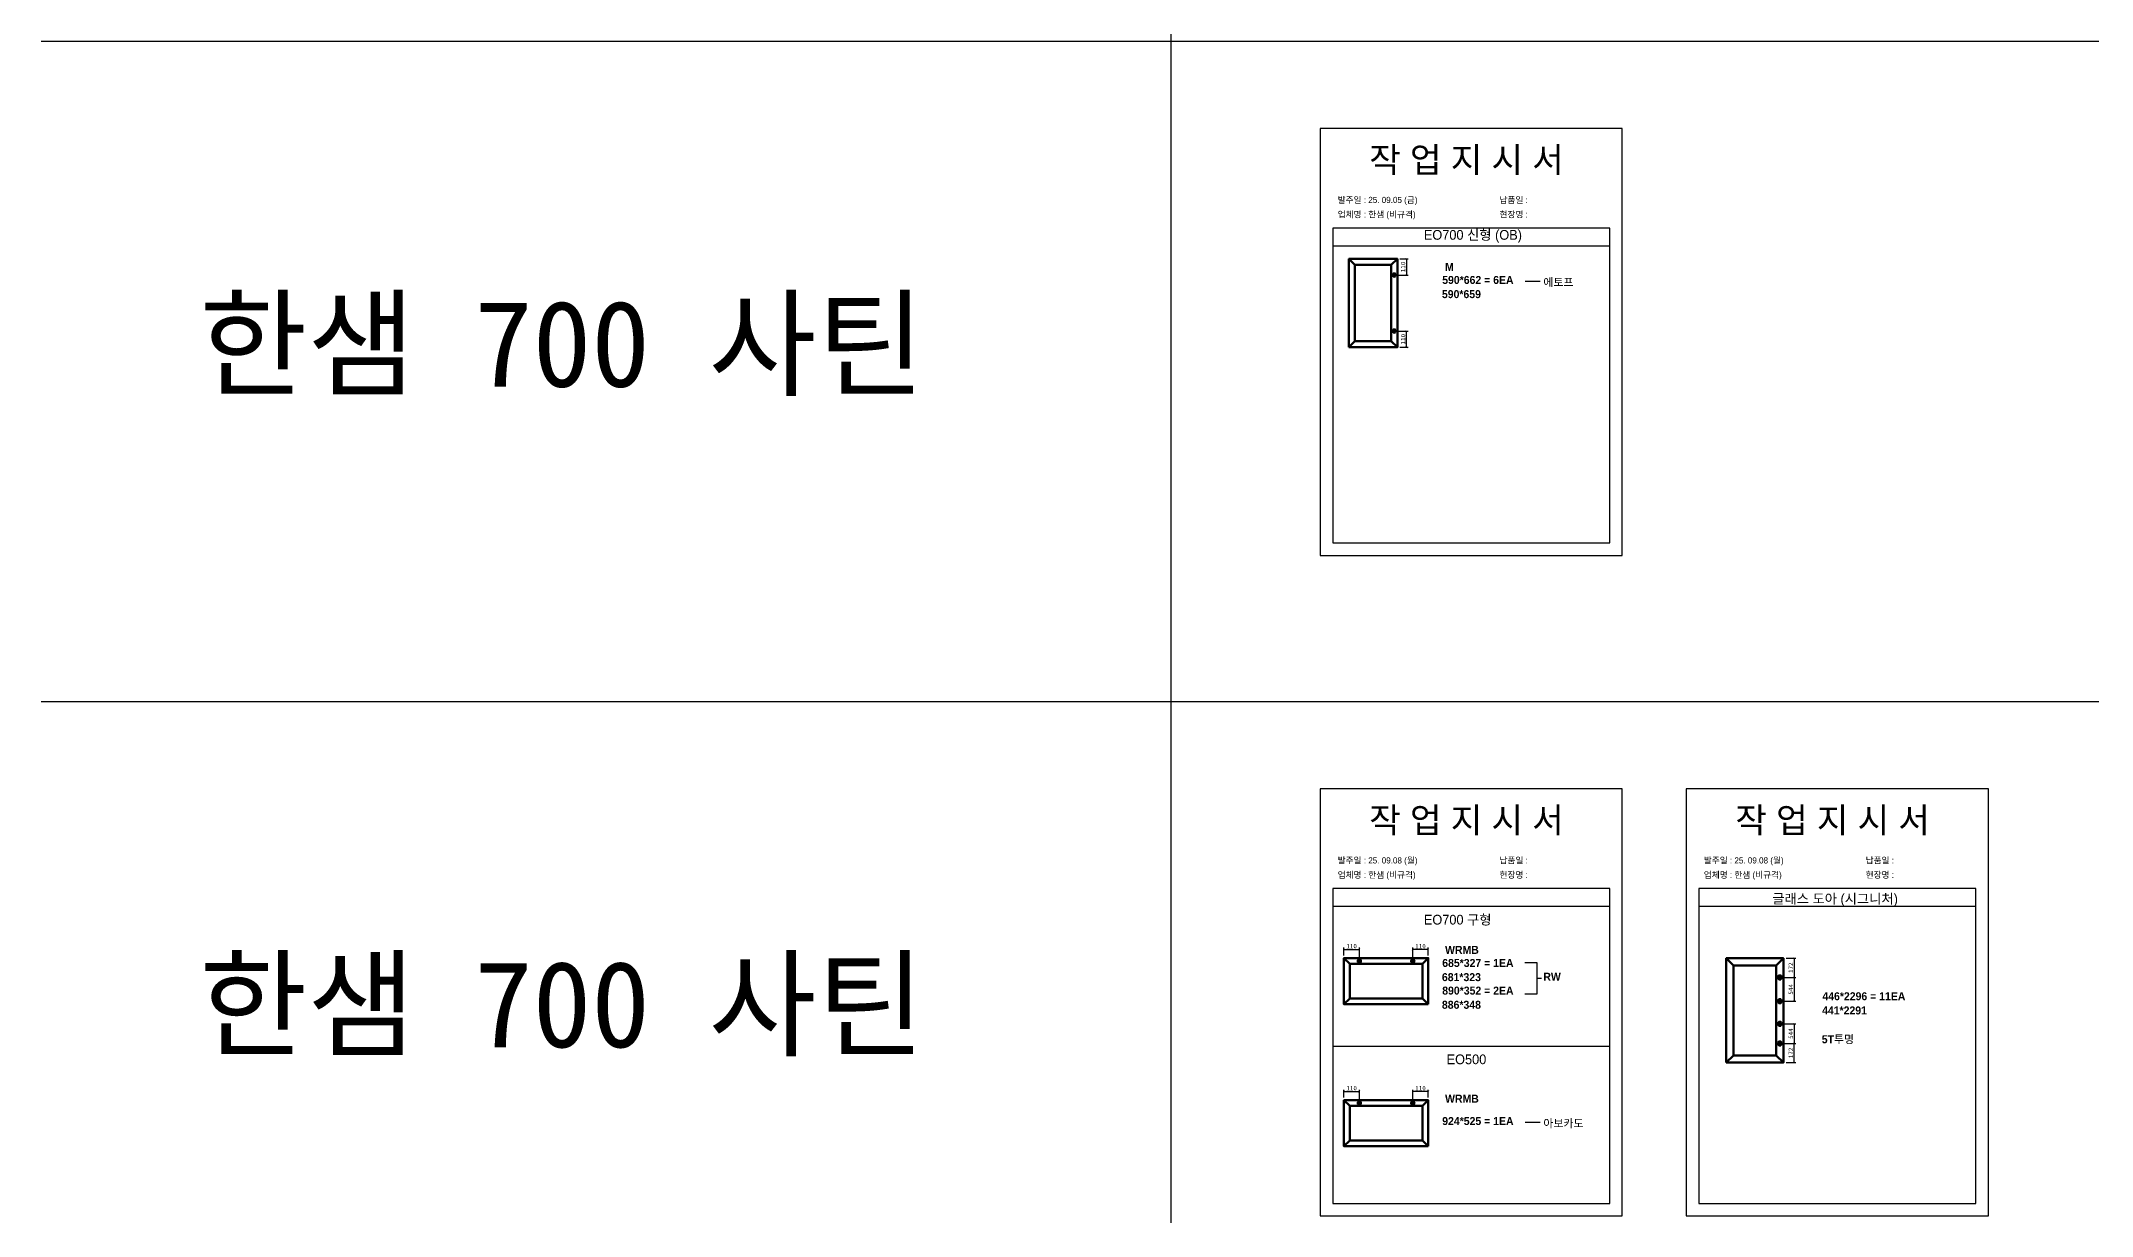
# Model space of a CAD drawing. Header units: millimetres. Extents: x -44117 to 256353, y -2095463 to 65325.
# Drawn here: x 104016 to 115421, y -290108 to -283572 of the extents above; entities that cross this region are included whole.
import ezdxf

# ---------------------------------------------------------------- set-up
doc = ezdxf.new("R2010")
doc.units = ezdxf.units.MM
doc.header["$LTSCALE"] = 10
doc.layers.add('Layer1', color=7, linetype='Continuous', lineweight=70)
doc.styles.add('MtX_Gulim', font='')
doc.styles.get('MtX_Gulim').set_extended_font_data('Gulim', bold=True)
doc.dimstyles.new('ISO-25', dxfattribs={"dimtxt": 2.5, "dimasz": 2.5, "dimexe": 1, "dimexo": 1, "dimtad": 1, "dimtxsty": 'Standard', "dimblk": 'ARCHTICK', "dimcen": 2.5, "dimadec": 0, "dimazin": 0, "dimtfac": 1, "dimtmove": 0, "dimatfit": 3, "dimfxl": 0, "dimarcsym": 0})

# ---------------------------------------------------------------- blocks, each defined once
blk = doc.blocks.new('_ArchTick')
at = {"color": 0, "linetype": 'ByBlock', "const_width": 0.15}
blk.add_lwpolyline([(-0.5, -0.5), (0.5, 0.5)], dxfattribs=at)
blk = doc.blocks.new('*D3265')
at = {"color": 0, "lineweight": -2}
for p, q in [((111573, -284784), (111619, -284784)), ((111609, -284784), (111609, -284874)), ((111556, -284874), (111619, -284874))]:
    blk.add_line(p, q, dxfattribs=at)
at = {"layer": 'Defpoints', "color": 0}
for p in [(111558, -284784), (111541, -284874), (111609, -284874)]:
    blk.add_point(p, dxfattribs=at)
at = {"color": 0, "lineweight": -2, "xscale": 10, "yscale": 10, "zscale": 10}
for p, rotation in [((111609, -284784), 90), ((111609, -284874), 270)]:
    blk.add_blockref('_ArchTick', p, dxfattribs=dict(at, rotation=rotation))
at = {"color": 0, "insert": (111590, -284829), "char_height": 25, "attachment_point": 5, "rotation": 90}
blk.add_mtext('110', dxfattribs=at)
blk = doc.blocks.new('*D3266')
at = {"color": 0, "lineweight": -2}
for p, q in [((111556, -285186), (111619, -285186)), ((111609, -285276), (111609, -285186)), ((111573, -285276), (111619, -285276))]:
    blk.add_line(p, q, dxfattribs=at)
at = {"layer": 'Defpoints', "color": 0}
for p in [(111541, -285186), (111609, -285186), (111558, -285276)]:
    blk.add_point(p, dxfattribs=at)
at = {"color": 0, "lineweight": -2, "xscale": 10, "yscale": 10, "zscale": 10}
for p, rotation in [((111609, -285186), 90), ((111609, -285276), 270)]:
    blk.add_blockref('_ArchTick', p, dxfattribs=dict(at, rotation=rotation))
at = {"color": 0, "insert": (111590, -285231), "char_height": 25, "attachment_point": 5, "rotation": 90}
blk.add_mtext('110', dxfattribs=at)
blk = doc.blocks.new('*D3267')
at = {"color": 0, "lineweight": -2}
for p, q in [((111261, -288658), (111261, -288615)), ((111261, -288625), (111347, -288625)), ((111347, -288675), (111347, -288615))]:
    blk.add_line(p, q, dxfattribs=at)
at = {"layer": 'Defpoints', "color": 0}
for p in [(111347, -288625), (111261, -288673), (111347, -288690)]:
    blk.add_point(p, dxfattribs=at)
at = {"color": 0, "lineweight": -2, "xscale": 10, "yscale": 10, "zscale": 10, "rotation": 180}
blk.add_blockref('_ArchTick', (111261, -288625), dxfattribs=at)
at = {"color": 0, "lineweight": -2, "xscale": 10, "yscale": 10, "zscale": 10}
blk.add_blockref('_ArchTick', (111347, -288625), dxfattribs=at)
at = {"color": 0, "insert": (111304, -288607), "char_height": 25, "attachment_point": 5}
blk.add_mtext('110', dxfattribs=at)
blk = doc.blocks.new('*D3268')
at = {"color": 0, "lineweight": -2}
for p, q in [((111644, -288675), (111644, -288615)), ((111730, -288625), (111644, -288625)), ((111730, -288658), (111730, -288615))]:
    blk.add_line(p, q, dxfattribs=at)
at = {"layer": 'Defpoints', "color": 0}
for p in [(111644, -288625), (111644, -288690), (111730, -288673)]:
    blk.add_point(p, dxfattribs=at)
at = {"color": 0, "lineweight": -2, "xscale": 10, "yscale": 10, "zscale": 10, "rotation": 180}
blk.add_blockref('_ArchTick', (111644, -288625), dxfattribs=at)
at = {"color": 0, "lineweight": -2, "xscale": 10, "yscale": 10, "zscale": 10}
blk.add_blockref('_ArchTick', (111730, -288625), dxfattribs=at)
at = {"color": 0, "insert": (111687, -288607), "char_height": 25, "attachment_point": 5}
blk.add_mtext('110', dxfattribs=at)
blk = doc.blocks.new('*D3269')
at = {"color": 0, "lineweight": -2}
for p, q in [((111261, -289449), (111261, -289406)), ((111261, -289416), (111347, -289416)), ((111347, -289465), (111347, -289406))]:
    blk.add_line(p, q, dxfattribs=at)
at = {"layer": 'Defpoints', "color": 0}
for p in [(111261, -289464), (111347, -289416), (111347, -289480)]:
    blk.add_point(p, dxfattribs=at)
at = {"color": 0, "lineweight": -2, "xscale": 10, "yscale": 10, "zscale": 10, "rotation": 180}
blk.add_blockref('_ArchTick', (111261, -289416), dxfattribs=at)
at = {"color": 0, "lineweight": -2, "xscale": 10, "yscale": 10, "zscale": 10}
blk.add_blockref('_ArchTick', (111347, -289416), dxfattribs=at)
at = {"color": 0, "insert": (111304, -289397), "char_height": 25, "attachment_point": 5}
blk.add_mtext('110', dxfattribs=at)
blk = doc.blocks.new('*D3270')
at = {"color": 0, "lineweight": -2}
for p, q in [((111644, -289465), (111644, -289406)), ((111730, -289416), (111644, -289416)), ((111730, -289449), (111730, -289406))]:
    blk.add_line(p, q, dxfattribs=at)
at = {"layer": 'Defpoints', "color": 0}
for p in [(111644, -289416), (111730, -289464), (111644, -289480)]:
    blk.add_point(p, dxfattribs=at)
at = {"color": 0, "lineweight": -2, "xscale": 10, "yscale": 10, "zscale": 10, "rotation": 180}
blk.add_blockref('_ArchTick', (111644, -289416), dxfattribs=at)
at = {"color": 0, "lineweight": -2, "xscale": 10, "yscale": 10, "zscale": 10}
blk.add_blockref('_ArchTick', (111730, -289416), dxfattribs=at)
at = {"color": 0, "insert": (111687, -289397), "char_height": 25, "attachment_point": 5}
blk.add_mtext('110', dxfattribs=at)
blk = doc.blocks.new('*D3271')
at = {"color": 0, "lineweight": -2}
for p, q in [((113700, -288781), (113775, -288781)), ((113720, -288674), (113775, -288674)), ((113765, -288674), (113765, -288781))]:
    blk.add_line(p, q, dxfattribs=at)
at = {"layer": 'Defpoints', "color": 0}
for p in [(113685, -288781), (113705, -288674), (113765, -288781)]:
    blk.add_point(p, dxfattribs=at)
at = {"color": 0, "lineweight": -2, "xscale": 10, "yscale": 10, "zscale": 10}
for p, rotation in [((113765, -288674), 90), ((113765, -288781), 270)]:
    blk.add_blockref('_ArchTick', p, dxfattribs=dict(at, rotation=rotation))
at = {"color": 0, "insert": (113746, -288727), "char_height": 25, "attachment_point": 5, "rotation": 90}
blk.add_mtext('172', dxfattribs=at)
blk = doc.blocks.new('*D3272')
at = {"color": 0, "lineweight": -2}
for p, q in [((113700, -289148), (113775, -289148)), ((113765, -289254), (113765, -289148)), ((113720, -289254), (113775, -289254))]:
    blk.add_line(p, q, dxfattribs=at)
at = {"layer": 'Defpoints', "color": 0}
for p in [(113685, -289148), (113765, -289148), (113705, -289254)]:
    blk.add_point(p, dxfattribs=at)
at = {"color": 0, "lineweight": -2, "xscale": 10, "yscale": 10, "zscale": 10}
for p, rotation in [((113765, -289148), 90), ((113765, -289254), 270)]:
    blk.add_blockref('_ArchTick', p, dxfattribs=dict(at, rotation=rotation))
at = {"color": 0, "insert": (113746, -289201), "char_height": 25, "attachment_point": 5, "rotation": 90}
blk.add_mtext('172', dxfattribs=at)
blk = doc.blocks.new('*D3273')
at = {"color": 0, "lineweight": -2}
for p, q in [((113700, -288781), (113775, -288781)), ((113765, -288781), (113765, -288913)), ((113700, -288913), (113775, -288913))]:
    blk.add_line(p, q, dxfattribs=at)
at = {"layer": 'Defpoints', "color": 0}
for p in [(113685, -288781), (113685, -288913), (113765, -288913)]:
    blk.add_point(p, dxfattribs=at)
at = {"color": 0, "lineweight": -2, "xscale": 10, "yscale": 10, "zscale": 10}
for p, rotation in [((113765, -288781), 90), ((113765, -288913), 270)]:
    blk.add_blockref('_ArchTick', p, dxfattribs=dict(at, rotation=rotation))
at = {"color": 0, "insert": (113746, -288847), "char_height": 25, "attachment_point": 5, "rotation": 90}
blk.add_mtext('544', dxfattribs=at)
blk = doc.blocks.new('*D3274')
at = {"color": 0, "lineweight": -2}
for p, q in [((113700, -289039), (113775, -289039)), ((113765, -289039), (113765, -289148)), ((113700, -289148), (113775, -289148))]:
    blk.add_line(p, q, dxfattribs=at)
at = {"layer": 'Defpoints', "color": 0}
for p in [(113685, -289039), (113685, -289148), (113765, -289148)]:
    blk.add_point(p, dxfattribs=at)
at = {"color": 0, "lineweight": -2, "xscale": 10, "yscale": 10, "zscale": 10}
for p, rotation in [((113765, -289039), 90), ((113765, -289148), 270)]:
    blk.add_blockref('_ArchTick', p, dxfattribs=dict(at, rotation=rotation))
at = {"color": 0, "insert": (113746, -289093), "char_height": 25, "attachment_point": 5, "rotation": 90}
blk.add_mtext('544', dxfattribs=at)

msp = doc.modelspace()

# ---------------------------------------------------------------- linework, layer by layer
at = {"color": 1}
for p, q in [((104015.69829, -283572.25708), (196284.84516, -283572.25708)), ((104015.69829, -283572.25708), (196284.84516, -283572.25708)), ((104015.69829, -287245.85965), (196284.84516, -287245.85965)), ((104015.69829, -287245.85965), (196284.84516, -287245.85965))]:
    msp.add_line(p, q, dxfattribs=at)
for p, q in [((112739.0871, -284613.37053), (111199.0871, -284613.37053)), ((112739.0871, -284713.37053), (111199.0871, -284713.37053)), ((112268.24124, -284907.91175), (112352.86604, -284907.91175)), ((112739.0871, -288286.9731), (111199.0871, -288286.9731)), ((114775.13146, -288286.9731), (113235.13146, -288286.9731)), ((112739.0871, -288386.9731), (111199.0871, -288386.9731)), ((114775.13146, -288386.9731), (113235.13146, -288386.9731)), ((112333.54724, -288785.69229), (112359.99569, -288785.69229)), ((111199.0871, -289162.38823), (112739.0871, -289162.38823)), ((112268.24124, -289586.38772), (112352.86604, -289586.38772))]:
    msp.add_line(p, q)
for p in [(110300.49669, 21924.9366), (110300.49669, 14161.07811), (110300.49669, 18584.38997), (110300.49669, 10820.53148), (110300.49669, 18627.87121), (110300.49669, 10864.01272), (110300.49669, 15287.32457), (110300.49669, 7523.46608), (110300.49669, 3746.75115), (110300.49669, 21924.9366), (110300.49669, 14161.07811), (110300.49669, 18584.38997), (110300.49669, 10820.53148), (110300.49669, 18627.87121), (110300.49669, 10864.01272), (110300.49669, 15287.32457), (110300.49669, 7523.46608), (110300.49669, 3746.75115), (110300.49669, 21924.9366), (110300.49669, 14161.07811), (110300.49669, 18584.38997), (110300.49669, 10820.53148), (110300.49669, 18627.87121), (110300.49669, 10864.01272), (110300.49669, 15287.32457), (110300.49669, 7523.46608), (110300.49669, 3746.75115), (110300.49669, 21924.9366), (110300.49669, 14161.07811), (110300.49669, 18584.38997), (110300.49669, 10820.53148), (110300.49669, 18627.87121), (110300.49669, 10864.01272), (110300.49669, 15287.32457), (110300.49669, 7523.46608), (110300.49669, 3746.75115), (110300.49669, 21924.9366), (110300.49669, 14161.07811), (110300.49669, 18584.38997), (110300.49669, 10820.53148), (110300.49669, 18627.87121), (110300.49669, 10864.01272), (110300.49669, 15287.32457), (110300.49669, 7523.46608), (110300.49669, 3746.75115), (110300.49669, 21924.9366), (110300.49669, 14161.07811), (110300.49669, 18584.38997), (110300.49669, 10820.53148), (110300.49669, 18627.87121), (110300.49669, 10864.01272), (110300.49669, 15287.32457), (110300.49669, 7523.46608), (110300.49669, 3746.75115), (110300.49669, 21924.9366), (110300.49669, 14161.07811), (110300.49669, 18584.38997), (110300.49669, 10820.53148), (110300.49669, 18627.87121), (110300.49669, 10864.01272), (110300.49669, 15287.32457), (110300.49669, 7523.46608), (110300.49669, 3746.75115), (110300.49669, 21924.9366), (110300.49669, 14161.07811), (110300.49669, 18584.38997), (110300.49669, 10820.53148), (110300.49669, 18627.87121), (110300.49669, 10864.01272), (110300.49669, 15287.32457), (110300.49669, 7523.46608), (110300.49669, 3746.75115), (110300.49669, 21924.9366), (110300.49669, 14161.07811), (110300.49669, 18584.38997), (110300.49669, 10820.53148), (110300.49669, 18627.87121), (110300.49669, 10864.01272), (110300.49669, 15287.32457), (110300.49669, 7523.46608), (110300.49669, 3746.75115), (110300.49669, 21924.9366), (110300.49669, 14161.07811), (110300.49669, 18584.38997), (110300.49669, 10820.53148), (110300.49669, 18627.87121), (110300.49669, 10864.01272), (110300.49669, 15287.32457), (110300.49669, 7523.46608), (110300.49669, 3746.75115), (110300.49669, 12702.87182), (110300.49669, 4939.01333), (110300.49669, 9362.32519), (110300.49669, 1598.4667), (110300.49669, 9405.80642), (110300.49669, 1641.94794), (110300.49669, 6065.25979), (110300.49669, -1698.5987), (110300.49669, -5475.31363), (110300.49669, 12702.87182), (110300.49669, 4939.01333), (110300.49669, 9362.32519), (110300.49669, 1598.4667), (110300.49669, 9405.80642), (110300.49669, 1641.94794), (110300.49669, 6065.25979), (110300.49669, -1698.5987), (110300.49669, -5475.31363), (110300.49669, 12702.87182), (110300.49669, 4939.01333), (110300.49669, 9362.32519), (110300.49669, 1598.4667), (110300.49669, 9405.80642), (110300.49669, 1641.94794), (110300.49669, 6065.25979), (110300.49669, -1698.5987), (110300.49669, -5475.31363), (110300.49669, 12702.87182), (110300.49669, 4939.01333), (110300.49669, 9362.32519), (110300.49669, 1598.4667), (110300.49669, 9405.80642), (110300.49669, 1641.94794), (110300.49669, 6065.25979), (110300.49669, -1698.5987), (110300.49669, -5475.31363), (110300.49669, 12702.87182), (110300.49669, 4939.01333), (110300.49669, 9362.32519), (110300.49669, 1598.4667), (110300.49669, 9405.80642), (110300.49669, 1641.94794), (110300.49669, 6065.25979), (110300.49669, -1698.5987), (110300.49669, -5475.31363)]:
    msp.add_xline(p, (0, 1), dxfattribs=at)
for points in [[(111129.0871, -286434.20081), (112809.0871, -286434.20081), (112809.0871, -284058.20081), (111129.0871, -284058.20081)], [(111129.0871, -290107.80337), (112809.0871, -290107.80337), (112809.0871, -287731.80337), (111129.0871, -287731.80337)], [(113165.13146, -290107.80337), (114845.13146, -290107.80337), (114845.13146, -287731.80337), (113165.13146, -287731.80337)]]:
    msp.add_lwpolyline(points, close=True)
for points in [[(111199.0871, -284613.37053), (111199.0871, -286364.20081), (112739.0871, -286364.20081), (112739.0871, -284613.37053)], [(111199.0871, -288286.9731), (111199.0871, -290037.80337), (112739.0871, -290037.80337), (112739.0871, -288286.9731)], [(113235.13146, -288286.9731), (113235.13146, -290037.80337), (114775.13146, -290037.80337), (114775.13146, -288286.9731)], [(112267.29363, -288696.91245), (112333.54724, -288696.91245), (112333.54724, -288874.47213), (112267.29363, -288874.47213)]]:
    msp.add_lwpolyline(points)
at = {"layer": 'Layer1'}
for p, q in [((111322.76837, -284817.53237), (111289.11274, -284783.87674)), ((111524.70219, -284817.53237), (111558.35783, -284783.87674)), ((111541.16958, -284860.02208), (111541.16958, -284888.00077)), ((111289.11274, -285275.68252), (111322.76837, -285242.02688)), ((111558.35783, -285275.68252), (111524.70219, -285242.02688)), ((111524.70219, -285242.02688), (111558.35783, -285275.68252)), ((111541.16958, -285199.53718), (111541.16958, -285171.55849)), ((111293.38624, -288705.29718), (111261.32291, -288673.23386)), ((111333.86567, -288689.6089), (111360.52064, -288689.6089)), ((111657.31767, -288689.6089), (111630.66271, -288689.6089)), ((111729.86043, -288673.23386), (111697.79711, -288705.29718)), ((111697.79711, -288705.29718), (111729.86043, -288673.23386)), ((113427.49094, -288713.98262), (113387.80103, -288674.29271)), ((113665.63042, -288713.98262), (113705.32033, -288674.29271)), ((113685.05032, -288764.09051), (113685.05032, -288797.08562)), ((111293.38624, -288897.67713), (111261.32291, -288929.74045)), ((111729.86043, -288929.74045), (111697.79711, -288897.67713)), ((113685.05032, -288896.91606), (113685.05032, -288929.91118)), ((113685.05032, -289022.39633), (113685.05032, -289055.39144)), ((113387.80103, -289254.27665), (113427.49094, -289214.58674)), ((113705.32033, -289254.27665), (113665.63042, -289214.58674)), ((113665.63042, -289214.58674), (113705.32033, -289254.27665)), ((113685.05032, -289164.47885), (113685.05032, -289131.48374)), ((111293.38624, -289495.67628), (111261.32291, -289463.61296)), ((111729.86043, -289463.61296), (111697.79711, -289495.67628)), ((111697.79711, -289495.67628), (111729.86043, -289463.61296)), ((111333.86567, -289479.988), (111360.52064, -289479.988)), ((111657.31767, -289479.988), (111630.66271, -289479.988)), ((111293.38624, -289688.05623), (111261.32291, -289720.11955)), ((111729.86043, -289720.11955), (111697.79711, -289688.05623))]:
    msp.add_line(p, q, dxfattribs=at)
for points in [[(111289.11274, -285275.68252), (111558.35783, -285275.68252), (111558.35783, -284783.87674), (111289.11274, -284783.87674)], [(111322.76837, -285242.02688), (111524.70219, -285242.02688), (111524.70219, -284817.53237), (111322.76837, -284817.53237)], [(111555.15893, -284874.01142), (111527.18024, -284874.01142)], [(111555.15893, -285185.54783), (111527.18024, -285185.54783)], [(111729.86043, -288929.74045), (111729.86043, -288673.23386), (111261.32291, -288673.23386), (111261.32291, -288929.74045)], [(111697.79711, -288897.67713), (111697.79711, -288705.29718), (111293.38624, -288705.29718), (111293.38624, -288897.67713)], [(111347.19316, -288676.28141), (111347.19316, -288702.93638)], [(111643.99019, -288676.28141), (111643.99019, -288702.93638)], [(113387.80103, -289254.27665), (113705.32033, -289254.27665), (113705.32033, -288674.29271), (113387.80103, -288674.29271)], [(113427.49094, -289214.58674), (113665.63042, -289214.58674), (113665.63042, -288713.98262), (113427.49094, -288713.98262)], [(113701.54788, -288780.58807), (113668.55276, -288780.58807)], [(113701.54788, -288913.41362), (113668.55276, -288913.41362)], [(113701.54788, -289038.89388), (113668.55276, -289038.89388)], [(113701.54788, -289147.98129), (113668.55276, -289147.98129)], [(111729.86043, -289720.11955), (111729.86043, -289463.61296), (111261.32291, -289463.61296), (111261.32291, -289720.11955)], [(111347.19316, -289466.66052), (111347.19316, -289493.31548)], [(111643.99019, -289466.66052), (111643.99019, -289493.31548)], [(111697.79711, -289688.05623), (111697.79711, -289495.67628), (111293.38624, -289495.67628), (111293.38624, -289688.05623)]]:
    msp.add_lwpolyline(points, close=True, dxfattribs=at)
for centre, radius in [((111541.16958, -284874.01142), 9.32623), ((111541.16958, -285185.54783), 9.32623), ((111347.19316, -288689.6089), 8.88499), ((111643.99019, -288689.6089), 8.88499), ((113685.05032, -288780.58807), 10.99837), ((113685.05032, -288913.41362), 10.99837), ((113685.05032, -289038.89388), 10.99837), ((113685.05032, -289147.98129), 10.99837), ((111347.19316, -289479.988), 8.88499), ((111643.99019, -289479.988), 8.88499)]:
    msp.add_circle(centre, radius, dxfattribs=at)

# ---------------------------------------------------------------- texts
at = {"linetype": 'Continuous', "style": 'MtX_Gulim'}
for s, height, p in [('590*662 = 6EA', 44.508282, (111807.86304, -284923.56961)), ('M', 44.50828, (111823.66666, -284850.84227)), ('에토프', 44.508282, (112370.17565, -284936.48641)), ('WRMB', 44.508282, (111823.66666, -288649.94728)), ('685*327 = 1EA', 44.508282, (111807.86304, -288722.67462)), ('RW', 44.508282, (112370.17565, -288799.19489)), ('890*352 = 2EA', 44.508282, (111807.86304, -288876.38301)), ('446*2296 = 11EA', 44.508282, (113922.02679, -288907.79424)), ('5T투명', 44.508282, (113918.53545, -289147.11218)), ('WRMB', 44.508282, (111823.66666, -289477.64042)), ('924*525 = 1EA', 44.508282, (111807.86304, -289602.04558)), ('아보카도', 44.508282, (112370.17565, -289614.96238))]:
    msp.add_text(s, height=height, dxfattribs=at).set_placement(p)
at = {"color": 242, "linetype": 'Continuous', "true_color": 0xcd2027, "style": 'MtX_Gulim'}
for s, p in [('590*659', (111806.20616, -285002.45085)), ('681*323', (111806.20616, -288801.55587)), ('886*348', (111806.20616, -288955.26425)), ('441*2291', (113920.36992, -288986.67549))]:
    msp.add_text(s, height=44.508282, dxfattribs=at).set_placement(p)
at = {"attachment_point": 1}
for s, width, gutter_width, heights, insert, char_height in [('{\\fGulim|b0|i0|c129|p50;작 업 지 시 서}', 3307.3198183, 12.5, [-155.84554], (111401.8937, -284162.36332), 140), ('{\\fGulim|b0|i0|c129|p50;발주일 : 25. 09.05 (금)}', 3307.3198183, 12.5, [34.50412], (111226.68435, -284439.08374), 34.3), ('{\\fGulim|b0|i0|c129|p50;납품일 :}', 3307.3198183, 12.5, [37.67976], (112126.66233, -284439.08374), 34.3), ('{\\fGulim|b0|i0|c129|p50;업체명 : 한샘 (비규격)}', 3307.3198183, 12.5, [36.11279], (111226.68435, -284519.73992), 34.3), ('{\\fGulim|b0|i0|c129|p50;현장명 : }', 3307.3198183, 12.5, [-38.2735], (112126.66233, -284519.73992), 34.3), ('{\\fGulim|b0|i0|c129|p50;EO700 신형 (OB)}', 5224.9748335, 19.74777, [57.05176], (111705.63577, -284623.50488), 54.1878762), ('{\\f굴림|b0|i0|c129|p50;한샘} 700 {\\f굴림|b0|i0|c129|p50;사틴}', 5072.1082947, 2395.6482, [-533.35869], (104895.62473, -285016.07699), 479.1296392), ('{\\fGulim|b0|i0|c129|p50;작 업 지 시 서}', 3307.3198183, 12.5, [-155.84554], (111401.8937, -287835.96589), 140), ('{\\fGulim|b0|i0|c129|p50;작 업 지 시 서}', 3307.3198183, 12.5, [-155.84554], (113437.93806, -287835.96589), 140), ('{\\fGulim|b0|i0|c129|p50;업체명 : 한샘 (비규격)}', 3307.3198183, 12.5, [36.11279], (111226.68435, -288193.34248), 34.3), ('{\\fGulim|b0|i0|c129|p50;발주일 : 25. 09.08 (월)}', 3307.3198183, 12.5, [34.50412], (111226.68435, -288112.68631), 34.3), ('{\\fGulim|b0|i0|c129|p50;현장명 : }', 3307.3198183, 12.5, [-38.2735], (112126.66233, -288193.34248), 34.3), ('{\\fGulim|b0|i0|c129|p50;납품일 :}', 3307.3198183, 12.5, [37.67976], (112126.66233, -288112.68631), 34.3), ('{\\fGulim|b0|i0|c129|p50;업체명 : 한샘 (비규격)}', 3307.3198183, 12.5, [36.11279], (113262.7287, -288193.34248), 34.3), ('{\\fGulim|b0|i0|c129|p50;발주일 : 25. 09.08 (월)}', 3307.3198183, 12.5, [34.50412], (113262.7287, -288112.68631), 34.3), ('{\\fGulim|b0|i0|c129|p50;현장명 : }', 3307.3198183, 12.5, [-38.2735], (114162.70669, -288193.34248), 34.3), ('{\\fGulim|b0|i0|c129|p50;납품일 :}', 3307.3198183, 12.5, [37.67976], (114162.70669, -288112.68631), 34.3), ('{\\fGulim|b0|i0|c129|p50;글래스 도아 (시그니처)}', 5224.9748335, 19.74777, [57.05176], (113643.31396, -288316.01238), 54.1878762), ('{\\fGulim|b0|i0|c129|p50;EO700 구형}', 5224.9748335, 19.74777, [57.05176], (111705.63577, -288432.57153), 54.1878762), ('{\\f굴림|b0|i0|c129|p50;한샘} 700 {\\f굴림|b0|i0|c129|p50;사틴}', 5072.1082947, 2395.6482, [-533.35869], (104895.62473, -288689.67956), 479.1296392), ('{\\fGulim|b0|i0|c129|p50;EO500}', 5224.9748335, 19.74777, [57.05176], (111832.16722, -289209.3819), 54.1878762)]:
    msp.add_mtext_dynamic_manual_height_columns(s, width=width, gutter_width=gutter_width, heights=heights, dxfattribs=dict(at, insert=insert, char_height=char_height))

# ---------------------------------------------------------------- dimensions: what is measured, and where the dimension line sits
for base, p1, p2, angle, text, picture, middle in [((111608.59074, -284874.01142), (111558.35783, -284783.87674), (111541.16958, -284874.01142), 90, '110', '*D3265', (111589.84074, -284828.94408)), ((111608.59074, -285185.54783), (111558.35783, -285275.68252), (111541.16958, -285185.54783), 270, '110', '*D3266', (111589.84074, -285230.61518)), ((111347.19316, -288625.37756), (111261.32291, -288673.23386), (111347.19316, -288689.6089), 180, '110', '*D3267', (111304.25803, -288606.62756)), ((113764.55973, -288780.58807), (113705.32033, -288674.29271), (113685.05032, -288780.58807), 90, '172', '*D3271', (113745.80973, -288727.44039)), ((113764.55973, -288913.41362), (113685.05032, -288780.58807), (113685.05032, -288913.41362), 90, '544', '*D3273', (113745.80973, -288847.00084)), ((113764.55973, -289147.98129), (113685.05032, -289038.89388), (113685.05032, -289147.98129), 90, '544', '*D3274', (113745.80973, -289093.43759)), ((113764.55973, -289147.98129), (113705.32033, -289254.27665), (113685.05032, -289147.98129), 270, '172', '*D3272', (113745.80973, -289201.12897)), ((111347.19316, -289415.75667), (111261.32291, -289463.61296), (111347.19316, -289479.988), 180, '110', '*D3269', (111304.25803, -289397.00667))]:
    dim = msp.add_linear_dim(base=base, p1=p1, p2=p2, angle=angle, text=text, dimstyle='ISO-25', override={"dimscale": 10, "dimasz": 1, "dimexo": 1.5, "dimtxsty": 'Standard'})
    dim.commit()
    dim.dimension.update_dxf_attribs({"geometry": picture, "text_midpoint": middle})
for base, p1, p2, picture, middle in [((111643.99019, -288625.37756), (111729.86043, -288673.23386), (111643.99019, -288689.6089), '*D3268', (111686.92531, -288606.62756)), ((111643.99019, -289415.75667), (111729.86043, -289463.61296), (111643.99019, -289479.988), '*D3270', (111686.92531, -289397.00667))]:
    dim = msp.add_linear_dim(base=base, p1=p1, p2=p2, text='110', dimstyle='ISO-25', override={"dimscale": 10, "dimasz": 1, "dimexo": 1.5, "dimtxsty": 'Standard'})
    dim.commit()
    dim.dimension.update_dxf_attribs({"geometry": picture, "text_midpoint": middle})

doc.saveas('drawing.dxf')
